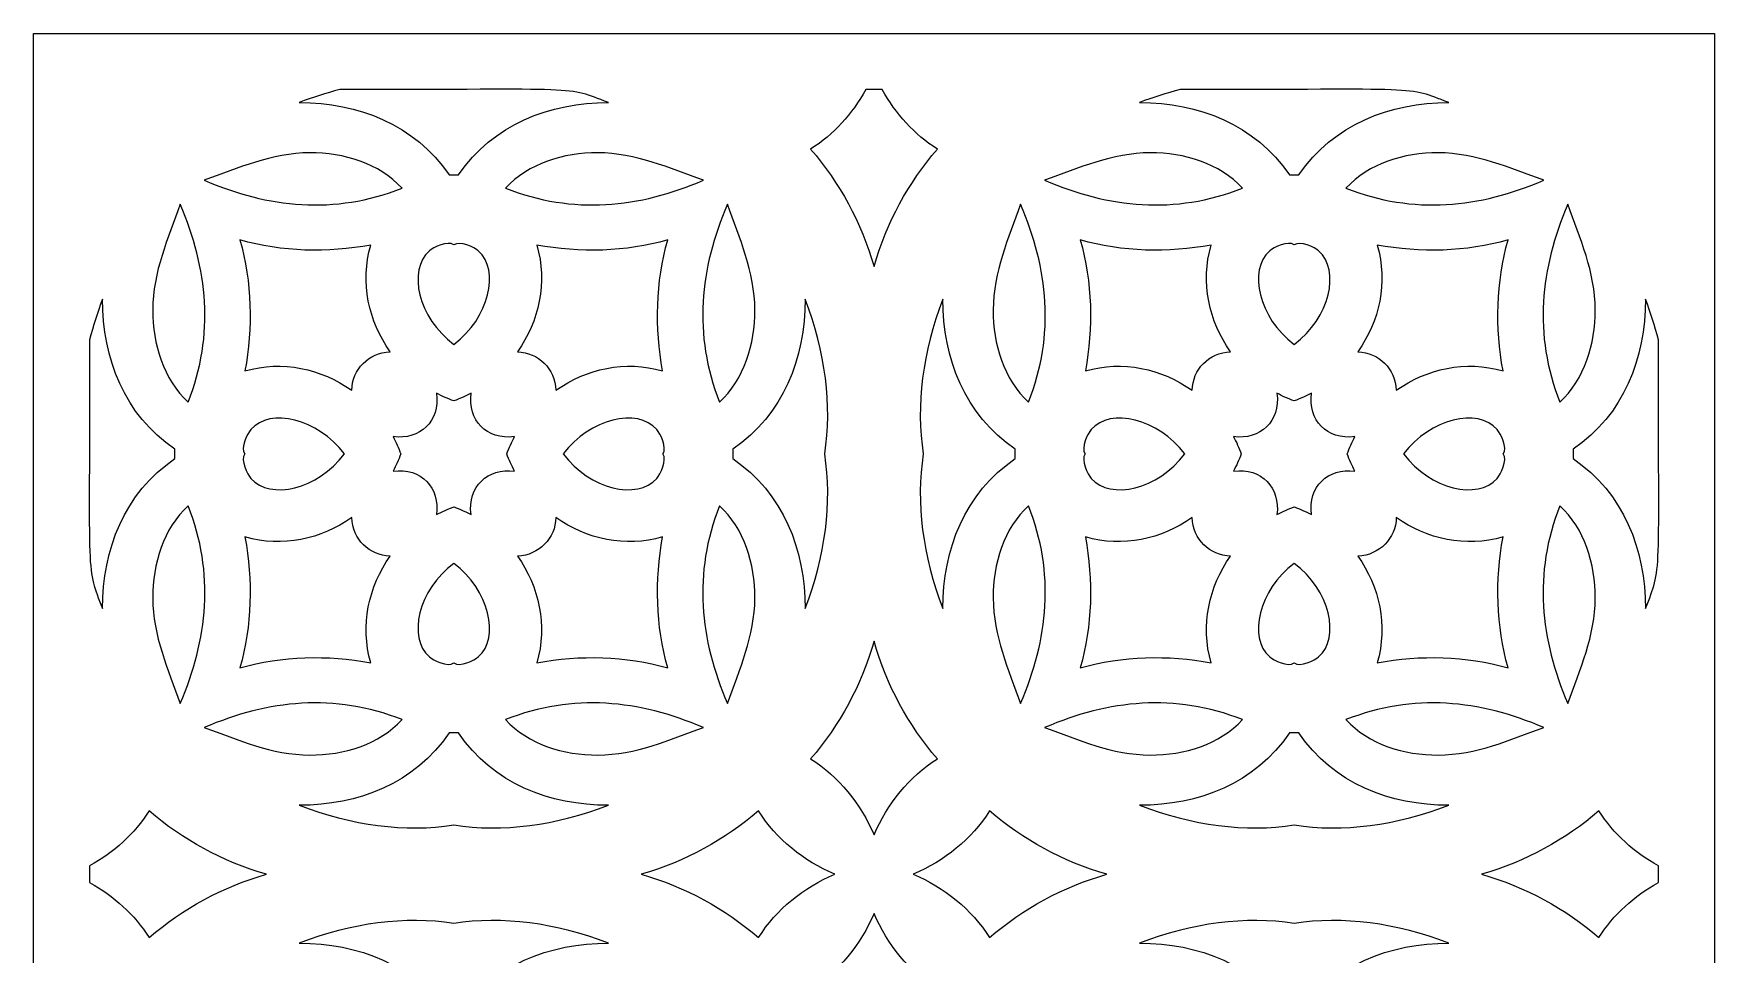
# Model space of a CAD drawing. Header units: millimetres. Extents: x -515 to 516, y -320 to 320.
# Drawn here: x -515.4 to -215.4, y -184.1 to -19.8 of the extents above; entities that cross this region are included whole.
import ezdxf

# ---------------------------------------------------------------- set-up
doc = ezdxf.new("R2010")
doc.units = ezdxf.units.MM
doc.header["$MEASUREMENT"] = 0
doc.layers.add('layer 1', color=7, linetype='Continuous')

msp = doc.modelspace()

# ---------------------------------------------------------------- linework, layer by layer
at = {"layer": 'layer 1'}
for points, knots in [([(-515.407, -319.7931), (-509.3685, -319.7931), (-217.2896, -319.7931), (-215.4072, -319.7931), (-215.4072, -319.7931), (-215.4072, -315.2), (-215.4072, -26.667), (-215.4072, -19.7912), (-215.4072, -19.7912), (-221.6019, -19.7912), (-509.1961, -19.7912), (-515.407, -19.7912), (-515.407, -19.7912), (-515.407, -22.8109), (-515.407, -312.882), (-515.407, -319.7931)], [0, 0, 0, 0, 0.2, 0.2, 0.2, 0.2, 0.4, 0.4, 0.4, 0.4, 0.6, 0.6, 0.6, 0.6, 1, 1, 1, 1]), ([(-460.7741, -29.7915), (-416.5082, -29.7915), (-420.609, -29.1082), (-412.8102, -32.0837), (-412.8102, -32.0837), (-423.3187, -32.0837), (-433.4097, -35.9729), (-439.5672, -45.0003), (-439.5672, -45.0003), (-439.7717, -44.9968), (-441.0278, -44.9968), (-441.245, -45.0003), (-441.245, -45.0003), (-447.4024, -35.9729), (-457.4935, -32.0837), (-468.0014, -32.0837), (-468.0014, -32.0837), (-465.6017, -31.1685), (-463.186, -30.403), (-460.7741, -29.7915)], [0, 0, 0, 0, 0.16666667, 0.16666667, 0.16666667, 0.16666667, 0.33333333, 0.33333333, 0.33333333, 0.33333333, 0.5, 0.5, 0.5, 0.5, 0.66666667, 0.66666667, 0.66666667, 0.66666667, 1, 1, 1, 1]), ([(-366.892, -29.7915), (-366.892, -29.7915), (-363.9201, -29.7915), (-363.9201, -29.7915), (-363.9201, -29.7915), (-361.5421, -34.075), (-358.2103, -37.825), (-354.0997, -40.397), (-354.0997, -40.397), (-359.2802, -46.4434), (-363.1335, -53.4071), (-365.4053, -61.3767), (-365.4053, -61.3767), (-367.6778, -53.4071), (-371.5319, -46.4434), (-376.7123, -40.397), (-376.7123, -40.397), (-372.601, -37.825), (-369.2699, -34.075), (-366.892, -29.7915)], [0, 0, 0, 0, 0.16666667, 0.16666667, 0.16666667, 0.16666667, 0.33333333, 0.33333333, 0.33333333, 0.33333333, 0.5, 0.5, 0.5, 0.5, 0.66666667, 0.66666667, 0.66666667, 0.66666667, 1, 1, 1, 1]), ([(-310.7738, -29.7915), (-266.508, -29.7915), (-270.6095, -29.1082), (-262.8107, -32.0837), (-262.8107, -32.0837), (-273.3192, -32.0837), (-283.4095, -35.9729), (-289.567, -45.0003), (-289.567, -45.0003), (-289.7715, -44.9968), (-291.0283, -44.9968), (-291.2448, -45.0003), (-291.2448, -45.0003), (-297.4023, -35.9729), (-307.494, -32.0837), (-318.0011, -32.0837), (-318.0011, -32.0837), (-315.602, -31.1685), (-313.1861, -30.403), (-310.7738, -29.7915)], [0, 0, 0, 0, 0.16666667, 0.16666667, 0.16666667, 0.16666667, 0.33333333, 0.33333333, 0.33333333, 0.33333333, 0.5, 0.5, 0.5, 0.5, 0.66666667, 0.66666667, 0.66666667, 0.66666667, 1, 1, 1, 1]), ([(-466.1008, -41.0563), (-460.0399, -41.0352), (-453.675, -42.9471), (-449.6457, -47.3818), (-449.6457, -47.3818), (-461.7687, -52.1299), (-473.4685, -50.8781), (-484.9493, -45.9598), (-484.9493, -45.9598), (-478.8474, -43.8012), (-472.954, -41.0809), (-466.1008, -41.0563)], [0, 0, 0, 0, 0.25, 0.25, 0.25, 0.25, 0.5, 0.5, 0.5, 0.5, 1, 1, 1, 1]), ([(-431.1667, -47.3818), (-427.1369, -42.9471), (-420.7721, -41.0352), (-414.7102, -41.0563), (-414.7102, -41.0563), (-407.8575, -41.0809), (-401.9643, -43.8012), (-395.8624, -45.9598), (-395.8624, -45.9598), (-407.3437, -50.8781), (-419.0429, -52.1299), (-431.1667, -47.3818)], [0, 0, 0, 0, 0.25, 0.25, 0.25, 0.25, 0.5, 0.5, 0.5, 0.5, 1, 1, 1, 1]), ([(-316.1011, -41.0563), (-310.0406, -41.0352), (-303.6751, -42.9471), (-299.646, -47.3818), (-299.646, -47.3818), (-311.7684, -52.1299), (-323.4683, -50.8781), (-334.9489, -45.9598), (-334.9489, -45.9598), (-328.8477, -43.8012), (-322.9545, -41.0809), (-316.1011, -41.0563)], [0, 0, 0, 0, 0.25, 0.25, 0.25, 0.25, 0.5, 0.5, 0.5, 0.5, 1, 1, 1, 1]), ([(-281.1665, -47.3818), (-277.1367, -42.9471), (-270.7719, -41.0352), (-264.7107, -41.0563), (-264.7107, -41.0563), (-257.858, -41.0809), (-251.9648, -43.8012), (-245.8629, -45.9598), (-245.8629, -45.9598), (-257.3435, -50.8781), (-269.0434, -52.1299), (-281.1665, -47.3818)], [0, 0, 0, 0, 0.25, 0.25, 0.25, 0.25, 0.5, 0.5, 0.5, 0.5, 1, 1, 1, 1]), ([(-489.2384, -50.2497), (-484.32, -61.7296), (-483.0687, -73.4309), (-487.8175, -85.5519), (-487.8175, -85.5519), (-492.2494, -81.5235), (-494.1632, -75.1594), (-494.1415, -69.0954), (-494.1415, -69.0954), (-494.1171, -62.2441), (-491.3988, -56.3495), (-489.2384, -50.2497)], [0, 0, 0, 0, 0.25, 0.25, 0.25, 0.25, 0.5, 0.5, 0.5, 0.5, 1, 1, 1, 1]), ([(-386.6704, -69.0954), (-386.6479, -75.1594), (-388.562, -81.5235), (-392.9945, -85.5519), (-392.9945, -85.5519), (-397.7427, -73.4309), (-396.4922, -61.7296), (-391.5732, -50.2497), (-391.5732, -50.2497), (-389.4132, -56.3495), (-386.695, -62.2441), (-386.6704, -69.0954)], [0, 0, 0, 0, 0.25, 0.25, 0.25, 0.25, 0.5, 0.5, 0.5, 0.5, 1, 1, 1, 1]), ([(-339.2388, -50.2497), (-334.3198, -61.7296), (-333.0686, -73.4309), (-337.8175, -85.5519), (-337.8175, -85.5519), (-342.2494, -81.5235), (-344.1634, -75.1594), (-344.1416, -69.0954), (-344.1416, -69.0954), (-344.117, -62.2441), (-341.3988, -56.3495), (-339.2388, -50.2497)], [0, 0, 0, 0, 0.25, 0.25, 0.25, 0.25, 0.5, 0.5, 0.5, 0.5, 1, 1, 1, 1]), ([(-236.6702, -69.0954), (-236.6484, -75.1594), (-238.5624, -81.5235), (-242.9943, -85.5519), (-242.9943, -85.5519), (-247.7431, -73.4309), (-246.4927, -61.7296), (-241.5737, -50.2497), (-241.5737, -50.2497), (-239.4137, -56.3495), (-236.6948, -62.2441), (-236.6702, -69.0954)], [0, 0, 0, 0, 0.25, 0.25, 0.25, 0.25, 0.5, 0.5, 0.5, 0.5, 1, 1, 1, 1]), ([(-451.7695, -76.5673), (-455.6465, -76.6833), (-458.5218, -79.7529), (-458.63, -83.4284), (-458.63, -83.4284), (-464.0756, -79.5835), (-470.9963, -78.0273), (-477.6835, -79.975), (-477.6835, -79.975), (-476.2324, -72.295), (-476.4565, -64.1033), (-478.5852, -56.6138), (-478.5852, -56.6138), (-471.0938, -58.7408), (-462.9049, -58.9636), (-455.2244, -57.5135), (-455.2244, -57.5135), (-457.1709, -64.2024), (-455.6168, -71.124), (-451.7695, -76.5673)], [0, 0, 0, 0, 0.16666667, 0.16666667, 0.16666667, 0.16666667, 0.33333333, 0.33333333, 0.33333333, 0.33333333, 0.5, 0.5, 0.5, 0.5, 0.66666667, 0.66666667, 0.66666667, 0.66666667, 1, 1, 1, 1]), ([(-436.0407, -58.5714), (-432.0932, -62.0079), (-434.0719, -70.5272), (-440.4058, -75.262), (-440.4058, -75.262), (-446.7398, -70.5272), (-448.7192, -62.0079), (-444.7715, -58.5714), (-444.7715, -58.5714), (-444.0996, -57.9866), (-441.4482, -56.6384), (-440.4065, -57.496), (-440.4065, -57.496), (-440.4065, -57.496), (-440.4065, -57.4995), (-440.4065, -57.4995), (-440.4065, -57.4995), (-439.3669, -56.6384), (-436.7127, -57.9866), (-436.0407, -58.5714)], [0, 0, 0, 0, 0.16666667, 0.16666667, 0.16666667, 0.16666667, 0.33333333, 0.33333333, 0.33333333, 0.33333333, 0.5, 0.5, 0.5, 0.5, 0.66666667, 0.66666667, 0.66666667, 0.66666667, 1, 1, 1, 1]), ([(-425.587, -57.5135), (-417.907, -58.9636), (-409.7181, -58.7408), (-402.2272, -56.6138), (-402.2272, -56.6138), (-404.3556, -64.1033), (-404.5799, -72.295), (-403.1284, -79.975), (-403.1284, -79.975), (-409.8165, -78.0273), (-416.736, -79.5835), (-422.1821, -83.4284), (-422.1821, -83.4284), (-422.296, -79.5547), (-425.3579, -76.6763), (-429.0425, -76.5673), (-429.0425, -76.5673), (-425.1948, -71.124), (-423.6407, -64.2024), (-425.587, -57.5135)], [0, 0, 0, 0, 0.16666667, 0.16666667, 0.16666667, 0.16666667, 0.33333333, 0.33333333, 0.33333333, 0.33333333, 0.5, 0.5, 0.5, 0.5, 0.66666667, 0.66666667, 0.66666667, 0.66666667, 1, 1, 1, 1]), ([(-301.7695, -76.5673), (-305.6467, -76.6833), (-308.5216, -79.7529), (-308.6299, -83.4284), (-308.6299, -83.4284), (-314.076, -79.5835), (-320.9962, -78.0273), (-327.6837, -79.975), (-327.6837, -79.975), (-326.2329, -72.295), (-326.4571, -64.1033), (-328.5848, -56.6138), (-328.5848, -56.6138), (-321.0939, -58.7408), (-312.905, -58.9636), (-305.2243, -57.5135), (-305.2243, -57.5135), (-307.1706, -64.2024), (-305.6172, -71.124), (-301.7695, -76.5673)], [0, 0, 0, 0, 0.16666667, 0.16666667, 0.16666667, 0.16666667, 0.33333333, 0.33333333, 0.33333333, 0.33333333, 0.5, 0.5, 0.5, 0.5, 0.66666667, 0.66666667, 0.66666667, 0.66666667, 1, 1, 1, 1]), ([(-286.0405, -58.5714), (-282.0929, -62.0079), (-284.0716, -70.5272), (-290.4055, -75.262), (-290.4055, -75.262), (-296.7402, -70.5272), (-298.7196, -62.0079), (-294.772, -58.5714), (-294.772, -58.5714), (-294.0993, -57.9866), (-291.448, -56.6384), (-290.4069, -57.496), (-290.4069, -57.496), (-290.4069, -57.496), (-290.4069, -57.4995), (-290.4069, -57.4995), (-290.4069, -57.4995), (-289.3666, -56.6384), (-286.7132, -57.9866), (-286.0405, -58.5714)], [0, 0, 0, 0, 0.16666667, 0.16666667, 0.16666667, 0.16666667, 0.33333333, 0.33333333, 0.33333333, 0.33333333, 0.5, 0.5, 0.5, 0.5, 0.66666667, 0.66666667, 0.66666667, 0.66666667, 1, 1, 1, 1]), ([(-275.5875, -57.5135), (-267.9075, -58.9636), (-259.7186, -58.7408), (-252.2277, -56.6138), (-252.2277, -56.6138), (-254.3554, -64.1033), (-254.5796, -72.295), (-253.1288, -79.975), (-253.1288, -79.975), (-259.8163, -78.0273), (-266.7365, -79.5835), (-272.1826, -83.4284), (-272.1826, -83.4284), (-272.2965, -79.5547), (-275.3584, -76.6763), (-279.0423, -76.5673), (-279.0423, -76.5673), (-275.1953, -71.124), (-273.6411, -64.2024), (-275.5875, -57.5135)], [0, 0, 0, 0, 0.16666667, 0.16666667, 0.16666667, 0.16666667, 0.33333333, 0.33333333, 0.33333333, 0.33333333, 0.5, 0.5, 0.5, 0.5, 0.66666667, 0.66666667, 0.66666667, 0.66666667, 1, 1, 1, 1]), ([(-505.407, -74.4255), (-504.7955, -72.0125), (-504.0303, -69.5958), (-503.1143, -67.1975), (-503.1143, -67.1975), (-503.1143, -77.7032), (-499.225, -87.7963), (-490.1953, -93.9517), (-490.1953, -93.9517), (-490.1953, -93.9559), (-490.1953, -95.6316), (-490.1953, -95.6316), (-490.1953, -95.6316), (-499.225, -101.787), (-503.1143, -111.8801), (-503.1143, -122.3893), (-503.1143, -122.3893), (-506.0934, -114.5821), (-505.407, -118.8157), (-505.407, -74.4255)], [0, 0, 0, 0, 0.16666667, 0.16666667, 0.16666667, 0.16666667, 0.33333333, 0.33333333, 0.33333333, 0.33333333, 0.5, 0.5, 0.5, 0.5, 0.66666667, 0.66666667, 0.66666667, 0.66666667, 1, 1, 1, 1]), ([(-374.2071, -94.7916), (-374.2071, -94.7916), (-374.2071, -94.7916), (-374.2071, -94.7916), (-374.2071, -94.7916), (-372.8119, -103.4522), (-374.1312, -113.0406), (-377.6985, -122.3893), (-377.6985, -122.3893), (-377.6985, -111.8801), (-381.587, -101.787), (-390.6166, -95.6316), (-390.6166, -95.6316), (-390.6166, -95.6316), (-390.6166, -93.9559), (-390.6166, -93.9517), (-390.6166, -93.9517), (-381.587, -87.7963), (-377.6985, -77.7032), (-377.6985, -67.1975), (-377.6985, -67.1975), (-374.1312, -76.542), (-372.8119, -86.1346), (-374.2071, -94.7916)], [0, 0, 0, 0, 0.14285714, 0.14285714, 0.14285714, 0.14285714, 0.28571429, 0.28571429, 0.28571429, 0.28571429, 0.42857143, 0.42857143, 0.42857143, 0.42857143, 0.57142857, 0.57142857, 0.57142857, 0.57142857, 0.71428571, 0.71428571, 0.71428571, 0.71428571, 1, 1, 1, 1]), ([(-340.1954, -93.9517), (-340.1954, -93.9559), (-340.1954, -95.6316), (-340.1954, -95.6316), (-340.1954, -95.6316), (-349.225, -101.787), (-353.1142, -111.8801), (-353.1142, -122.3893), (-353.1142, -122.3893), (-356.6815, -113.0406), (-358.0002, -103.4522), (-356.6063, -94.7916), (-356.6063, -94.7916), (-356.6063, -94.7916), (-356.6056, -94.7916), (-356.6056, -94.7916), (-356.6056, -94.7916), (-356.6056, -94.7916), (-356.6063, -94.7916), (-356.6063, -94.7916), (-356.6063, -94.7916), (-358.0002, -86.1346), (-356.6815, -76.542), (-353.1142, -67.1975), (-353.1142, -67.1975), (-353.1142, -77.7032), (-349.225, -87.7963), (-340.1954, -93.9517)], [0, 0, 0, 0, 0.125, 0.125, 0.125, 0.125, 0.25, 0.25, 0.25, 0.25, 0.375, 0.375, 0.375, 0.375, 0.5, 0.5, 0.5, 0.5, 0.625, 0.625, 0.625, 0.625, 0.75, 0.75, 0.75, 0.75, 1, 1, 1, 1]), ([(-225.4075, -74.4185), (-225.4075, -118.6147), (-224.7088, -114.5504), (-227.6983, -122.3893), (-227.6983, -122.3893), (-227.6983, -111.8801), (-231.5875, -101.787), (-240.6163, -95.6316), (-240.6163, -95.6316), (-240.6163, -95.6316), (-240.6163, -93.9559), (-240.6163, -93.9517), (-240.6163, -93.9517), (-231.5875, -87.7963), (-227.6983, -77.7032), (-227.6983, -67.1975), (-227.6983, -67.1975), (-226.7838, -69.5958), (-226.019, -72.0089), (-225.4075, -74.4185)], [0, 0, 0, 0, 0.16666667, 0.16666667, 0.16666667, 0.16666667, 0.33333333, 0.33333333, 0.33333333, 0.33333333, 0.5, 0.5, 0.5, 0.5, 0.66666667, 0.66666667, 0.66666667, 0.66666667, 1, 1, 1, 1]), ([(-449.8598, -94.7916), (-450.2571, -93.7296), (-450.7066, -92.6928), (-451.2406, -91.7115), (-451.2406, -91.7115), (-446.4699, -92.3294), (-442.8308, -89.0201), (-443.4859, -83.9577), (-443.4859, -83.9577), (-442.5047, -84.4905), (-441.4693, -84.9418), (-440.4065, -85.3368), (-440.4065, -85.3368), (-440.4065, -85.3368), (-440.4065, -85.3368), (-440.4065, -85.3368), (-440.4065, -85.3368), (-440.1541, -85.2771), (-438.4953, -84.5931), (-437.3256, -83.9577), (-437.3256, -83.9577), (-437.9435, -88.7305), (-434.6335, -92.3645), (-429.5711, -91.7115), (-429.5711, -91.7115), (-430.1053, -92.6928), (-430.5545, -93.7296), (-430.9523, -94.7916), (-430.9523, -94.7916), (-430.9523, -94.7916), (-430.9523, -94.7916), (-430.9523, -94.7916), (-430.9523, -94.7916), (-430.9523, -94.7916), (-430.9523, -94.7916), (-430.9523, -94.7916), (-430.9523, -94.7916), (-430.9523, -94.7916), (-430.9523, -94.7916), (-430.9523, -94.7916), (-430.9523, -94.7916), (-430.9523, -94.7916), (-430.9523, -94.7916), (-430.9523, -94.7916), (-430.9523, -94.7916), (-430.5552, -95.8537), (-430.1053, -96.8905), (-429.5711, -97.8711), (-429.5711, -97.8711), (-434.3622, -97.2539), (-437.9779, -100.5843), (-437.3256, -105.6249), (-437.3256, -105.6249), (-438.4953, -104.9902), (-440.1541, -104.3097), (-440.4065, -104.2458), (-440.4065, -104.2458), (-440.4065, -104.2458), (-440.4065, -104.2458), (-440.4065, -104.2458), (-440.4065, -104.2458), (-441.4693, -104.645), (-442.5047, -105.0928), (-443.4859, -105.6249), (-443.4859, -105.6249), (-442.8688, -100.8557), (-446.1789, -97.2188), (-451.2406, -97.8711), (-451.2406, -97.8711), (-450.7066, -96.8905), (-450.2571, -95.8537), (-449.8598, -94.7916), (-449.8598, -94.7916), (-449.8598, -94.7916), (-449.8596, -94.7916), (-449.8596, -94.7916), (-449.8596, -94.7916), (-449.8596, -94.7916), (-449.8598, -94.7916), (-449.8598, -94.7916)], [0, 0, 0, 0, 0.04761905, 0.04761905, 0.04761905, 0.04761905, 0.0952381, 0.0952381, 0.0952381, 0.0952381, 0.14285714, 0.14285714, 0.14285714, 0.14285714, 0.19047619, 0.19047619, 0.19047619, 0.19047619, 0.23809524, 0.23809524, 0.23809524, 0.23809524, 0.28571429, 0.28571429, 0.28571429, 0.28571429, 0.33333333, 0.33333333, 0.33333333, 0.33333333, 0.38095238, 0.38095238, 0.38095238, 0.38095238, 0.42857143, 0.42857143, 0.42857143, 0.42857143, 0.47619048, 0.47619048, 0.47619048, 0.47619048, 0.52380952, 0.52380952, 0.52380952, 0.52380952, 0.57142857, 0.57142857, 0.57142857, 0.57142857, 0.61904762, 0.61904762, 0.61904762, 0.61904762, 0.66666667, 0.66666667, 0.66666667, 0.66666667, 0.71428571, 0.71428571, 0.71428571, 0.71428571, 0.76190476, 0.76190476, 0.76190476, 0.76190476, 0.80952381, 0.80952381, 0.80952381, 0.80952381, 0.85714286, 0.85714286, 0.85714286, 0.85714286, 0.9047619, 0.9047619, 0.9047619, 0.9047619, 1, 1, 1, 1]), ([(-299.8597, -94.7916), (-300.2568, -93.7296), (-300.7067, -92.6928), (-301.2409, -91.7115), (-301.2409, -91.7115), (-296.4702, -92.3294), (-292.8313, -89.0201), (-293.4864, -83.9577), (-293.4864, -83.9577), (-292.5044, -84.4905), (-291.469, -84.9418), (-290.4069, -85.3368), (-290.4069, -85.3368), (-290.4069, -85.3368), (-290.4069, -85.3368), (-290.4069, -85.3368), (-290.4069, -85.3368), (-290.1546, -85.2771), (-288.495, -84.5931), (-287.3254, -83.9577), (-287.3254, -83.9577), (-287.9432, -88.7305), (-284.634, -92.3645), (-279.5716, -91.7115), (-279.5716, -91.7115), (-280.1058, -92.6928), (-280.5543, -93.7296), (-280.9528, -94.7916), (-280.9528, -94.7916), (-280.9528, -94.7916), (-280.9528, -94.7916), (-280.9528, -94.7916), (-280.9528, -94.7916), (-280.9528, -94.7916), (-280.9528, -94.7916), (-280.9528, -94.7916), (-280.9528, -94.7916), (-280.9528, -94.7916), (-280.9528, -94.7916), (-280.9528, -94.7916), (-280.9528, -94.7916), (-280.9528, -94.7916), (-280.9528, -94.7916), (-280.9528, -94.7916), (-280.9528, -94.7916), (-280.555, -95.8537), (-280.1058, -96.8905), (-279.5716, -97.8711), (-279.5716, -97.8711), (-284.3626, -97.2539), (-287.9784, -100.5843), (-287.3254, -105.6249), (-287.3254, -105.6249), (-288.495, -104.9902), (-290.1546, -104.3097), (-290.4069, -104.2458), (-290.4069, -104.2458), (-290.4069, -104.2458), (-290.4069, -104.2458), (-290.4069, -104.2458), (-290.4069, -104.2458), (-291.469, -104.645), (-292.5044, -105.0928), (-293.4864, -105.6249), (-293.4864, -105.6249), (-292.8685, -100.8557), (-296.1792, -97.2188), (-301.2409, -97.8711), (-301.2409, -97.8711), (-300.7067, -96.8905), (-300.2568, -95.8537), (-299.8597, -94.7916), (-299.8597, -94.7916), (-299.8597, -94.7916), (-299.8597, -94.7916), (-299.8597, -94.7916), (-299.8597, -94.7916), (-299.8597, -94.7916), (-299.8597, -94.7916), (-299.8597, -94.7916)], [0, 0, 0, 0, 0.04761905, 0.04761905, 0.04761905, 0.04761905, 0.0952381, 0.0952381, 0.0952381, 0.0952381, 0.14285714, 0.14285714, 0.14285714, 0.14285714, 0.19047619, 0.19047619, 0.19047619, 0.19047619, 0.23809524, 0.23809524, 0.23809524, 0.23809524, 0.28571429, 0.28571429, 0.28571429, 0.28571429, 0.33333333, 0.33333333, 0.33333333, 0.33333333, 0.38095238, 0.38095238, 0.38095238, 0.38095238, 0.42857143, 0.42857143, 0.42857143, 0.42857143, 0.47619048, 0.47619048, 0.47619048, 0.47619048, 0.52380952, 0.52380952, 0.52380952, 0.52380952, 0.57142857, 0.57142857, 0.57142857, 0.57142857, 0.61904762, 0.61904762, 0.61904762, 0.61904762, 0.66666667, 0.66666667, 0.66666667, 0.66666667, 0.71428571, 0.71428571, 0.71428571, 0.71428571, 0.76190476, 0.76190476, 0.76190476, 0.76190476, 0.80952381, 0.80952381, 0.80952381, 0.80952381, 0.85714286, 0.85714286, 0.85714286, 0.85714286, 0.9047619, 0.9047619, 0.9047619, 0.9047619, 1, 1, 1, 1]), ([(-477.7003, -94.7916), (-477.7003, -94.7916), (-477.6997, -94.7916), (-477.6997, -94.7916), (-477.6997, -94.7916), (-477.6997, -94.7916), (-477.7003, -94.7916), (-477.7003, -94.7916), (-477.7003, -94.7916), (-478.558, -93.7506), (-477.2096, -91.0979), (-476.6253, -90.4273), (-476.6253, -90.4273), (-473.1915, -86.4797), (-464.6723, -88.4591), (-459.9345, -94.7916), (-459.9345, -94.7916), (-464.6714, -101.1277), (-473.1915, -103.1064), (-476.6253, -99.1588), (-476.6253, -99.1588), (-477.2096, -98.4854), (-478.558, -95.832), (-477.7003, -94.7916), (-477.7003, -94.7916), (-477.7003, -94.7916), (-477.6997, -94.7916), (-477.6997, -94.7916), (-477.6997, -94.7916), (-477.6997, -94.7916), (-477.7, -94.7916), (-477.7003, -94.7916)], [0, 0, 0, 0, 0.11111111, 0.11111111, 0.11111111, 0.11111111, 0.22222222, 0.22222222, 0.22222222, 0.22222222, 0.33333333, 0.33333333, 0.33333333, 0.33333333, 0.44444444, 0.44444444, 0.44444444, 0.44444444, 0.55555556, 0.55555556, 0.55555556, 0.55555556, 0.66666667, 0.66666667, 0.66666667, 0.66666667, 0.77777778, 0.77777778, 0.77777778, 0.77777778, 1, 1, 1, 1]), ([(-403.1122, -94.7916), (-403.1122, -94.7916), (-403.1122, -94.7916), (-403.1122, -94.7916), (-403.1122, -94.7916), (-403.1122, -94.7916), (-403.1122, -94.7916), (-403.1122, -94.7916), (-403.1122, -94.7916), (-402.2539, -95.832), (-403.6021, -98.4854), (-404.1862, -99.1588), (-404.1862, -99.1588), (-407.6207, -103.1064), (-416.1399, -101.1277), (-420.8775, -94.7916), (-420.8775, -94.7916), (-416.1399, -88.4591), (-407.6207, -86.4797), (-404.1862, -90.4273), (-404.1862, -90.4273), (-403.6021, -91.0979), (-402.2539, -93.7506), (-403.1122, -94.7916), (-403.1122, -94.7916), (-403.1122, -94.7916), (-403.1129, -94.7916), (-403.1129, -94.7916), (-403.1129, -94.7916), (-403.1129, -94.7916), (-403.1122, -94.7916), (-403.1122, -94.7916)], [0, 0, 0, 0, 0.11111111, 0.11111111, 0.11111111, 0.11111111, 0.22222222, 0.22222222, 0.22222222, 0.22222222, 0.33333333, 0.33333333, 0.33333333, 0.33333333, 0.44444444, 0.44444444, 0.44444444, 0.44444444, 0.55555556, 0.55555556, 0.55555556, 0.55555556, 0.66666667, 0.66666667, 0.66666667, 0.66666667, 0.77777778, 0.77777778, 0.77777778, 0.77777778, 1, 1, 1, 1]), ([(-327.7005, -94.7916), (-327.7005, -94.7916), (-327.6998, -94.7916), (-327.6998, -94.7916), (-327.6998, -94.7916), (-327.6998, -94.7916), (-327.7005, -94.7916), (-327.7005, -94.7916), (-327.7005, -94.7916), (-328.5581, -93.7506), (-327.2099, -91.0979), (-326.6258, -90.4273), (-326.6258, -90.4273), (-323.1914, -86.4797), (-314.6721, -88.4591), (-309.9352, -94.7916), (-309.9352, -94.7916), (-314.6714, -101.1277), (-323.1914, -103.1064), (-326.6258, -99.1588), (-326.6258, -99.1588), (-327.2099, -98.4854), (-328.5581, -95.832), (-327.7005, -94.7916), (-327.7005, -94.7916), (-327.7005, -94.7916), (-327.6998, -94.7916), (-327.6998, -94.7916), (-327.6998, -94.7916), (-327.6998, -94.7916), (-327.6998, -94.7916), (-327.7005, -94.7916)], [0, 0, 0, 0, 0.11111111, 0.11111111, 0.11111111, 0.11111111, 0.22222222, 0.22222222, 0.22222222, 0.22222222, 0.33333333, 0.33333333, 0.33333333, 0.33333333, 0.44444444, 0.44444444, 0.44444444, 0.44444444, 0.55555556, 0.55555556, 0.55555556, 0.55555556, 0.66666667, 0.66666667, 0.66666667, 0.66666667, 0.77777778, 0.77777778, 0.77777778, 0.77777778, 1, 1, 1, 1]), ([(-253.1127, -94.7916), (-253.1127, -94.7916), (-253.1127, -94.7916), (-253.1127, -94.7916), (-253.1127, -94.7916), (-252.2537, -95.832), (-253.6019, -98.4854), (-254.1867, -99.1588), (-254.1867, -99.1588), (-257.6204, -103.1064), (-266.1404, -101.1277), (-270.8773, -94.7916), (-270.8773, -94.7916), (-266.1404, -88.4591), (-257.6204, -86.4797), (-254.1867, -90.4273), (-254.1867, -90.4273), (-253.6019, -91.0979), (-252.2537, -93.7506), (-253.1127, -94.7916), (-253.1127, -94.7916), (-253.1127, -94.7916), (-253.1127, -94.7916), (-253.1127, -94.7916), (-253.1127, -94.7916), (-253.1127, -94.7916), (-253.1127, -94.7916), (-253.1127, -94.7916)], [0, 0, 0, 0, 0.125, 0.125, 0.125, 0.125, 0.25, 0.25, 0.25, 0.25, 0.375, 0.375, 0.375, 0.375, 0.5, 0.5, 0.5, 0.5, 0.625, 0.625, 0.625, 0.625, 0.75, 0.75, 0.75, 0.75, 1, 1, 1, 1]), ([(-489.2384, -139.3364), (-491.3988, -133.2338), (-494.1171, -127.3427), (-494.1415, -120.4879), (-494.1415, -120.4879), (-494.1632, -114.4274), (-492.2494, -108.0598), (-487.8175, -104.0307), (-487.8175, -104.0307), (-483.0687, -116.1559), (-484.32, -127.8537), (-489.2384, -139.3364)], [0, 0, 0, 0, 0.25, 0.25, 0.25, 0.25, 0.5, 0.5, 0.5, 0.5, 1, 1, 1, 1]), ([(-391.5732, -139.3364), (-396.4922, -127.8537), (-397.7427, -116.1559), (-392.9945, -104.0307), (-392.9945, -104.0307), (-388.562, -108.0598), (-386.6479, -114.4274), (-386.6704, -120.4879), (-386.6704, -120.4879), (-386.695, -127.3427), (-389.4132, -133.2338), (-391.5732, -139.3364)], [0, 0, 0, 0, 0.25, 0.25, 0.25, 0.25, 0.5, 0.5, 0.5, 0.5, 1, 1, 1, 1]), ([(-339.2388, -139.3364), (-341.3988, -133.2338), (-344.117, -127.3427), (-344.1416, -120.4879), (-344.1416, -120.4879), (-344.1634, -114.4274), (-342.2494, -108.0598), (-337.8175, -104.0307), (-337.8175, -104.0307), (-333.0686, -116.1559), (-334.3198, -127.8537), (-339.2388, -139.3364)], [0, 0, 0, 0, 0.25, 0.25, 0.25, 0.25, 0.5, 0.5, 0.5, 0.5, 1, 1, 1, 1]), ([(-241.5737, -139.3364), (-246.4927, -127.8537), (-247.7431, -116.1559), (-242.9943, -104.0307), (-242.9943, -104.0307), (-238.5624, -108.0598), (-236.6484, -114.4274), (-236.6702, -120.4879), (-236.6702, -120.4879), (-236.6948, -127.3427), (-239.4137, -133.2338), (-241.5737, -139.3364)], [0, 0, 0, 0, 0.25, 0.25, 0.25, 0.25, 0.5, 0.5, 0.5, 0.5, 1, 1, 1, 1]), ([(-477.6835, -109.6118), (-470.9963, -111.5553), (-464.0756, -110.0033), (-458.63, -106.1549), (-458.63, -106.1549), (-458.516, -110.0349), (-455.4463, -112.9063), (-451.7695, -113.016), (-451.7695, -113.016), (-455.6168, -118.4628), (-457.1709, -125.3809), (-455.2244, -132.0698), (-455.2244, -132.0698), (-462.9049, -130.6197), (-471.0938, -130.8418), (-478.5852, -132.9688), (-478.5852, -132.9688), (-476.4565, -125.48), (-476.2324, -117.2918), (-477.6835, -109.6118)], [0, 0, 0, 0, 0.16666667, 0.16666667, 0.16666667, 0.16666667, 0.33333333, 0.33333333, 0.33333333, 0.33333333, 0.5, 0.5, 0.5, 0.5, 0.66666667, 0.66666667, 0.66666667, 0.66666667, 1, 1, 1, 1]), ([(-422.1821, -106.1549), (-416.736, -110.0033), (-409.8165, -111.5553), (-403.1284, -109.6118), (-403.1284, -109.6118), (-404.5799, -117.2918), (-404.3556, -125.48), (-402.2272, -132.9688), (-402.2272, -132.9688), (-409.7181, -130.8418), (-417.907, -130.6197), (-425.587, -132.0698), (-425.587, -132.0698), (-423.6407, -125.3809), (-425.1948, -118.4628), (-429.0425, -113.016), (-429.0425, -113.016), (-425.147, -112.8993), (-422.2897, -109.8163), (-422.1821, -106.1549)], [0, 0, 0, 0, 0.16666667, 0.16666667, 0.16666667, 0.16666667, 0.33333333, 0.33333333, 0.33333333, 0.33333333, 0.5, 0.5, 0.5, 0.5, 0.66666667, 0.66666667, 0.66666667, 0.66666667, 1, 1, 1, 1]), ([(-327.6837, -109.6118), (-320.9962, -111.5553), (-314.076, -110.0033), (-308.6299, -106.1549), (-308.6299, -106.1549), (-308.516, -110.0349), (-305.4464, -112.9063), (-301.7695, -113.016), (-301.7695, -113.016), (-305.6172, -118.4628), (-307.1706, -125.3809), (-305.2243, -132.0698), (-305.2243, -132.0698), (-312.905, -130.6197), (-321.0939, -130.8418), (-328.5848, -132.9688), (-328.5848, -132.9688), (-326.4571, -125.48), (-326.2329, -117.2918), (-327.6837, -109.6118)], [0, 0, 0, 0, 0.16666667, 0.16666667, 0.16666667, 0.16666667, 0.33333333, 0.33333333, 0.33333333, 0.33333333, 0.5, 0.5, 0.5, 0.5, 0.66666667, 0.66666667, 0.66666667, 0.66666667, 1, 1, 1, 1]), ([(-272.1826, -106.1549), (-266.7365, -110.0033), (-259.8163, -111.5553), (-253.1288, -109.6118), (-253.1288, -109.6118), (-254.5796, -117.2918), (-254.3554, -125.48), (-252.2277, -132.9688), (-252.2277, -132.9688), (-259.7186, -130.8418), (-267.9075, -130.6197), (-275.5875, -132.0698), (-275.5875, -132.0698), (-273.6411, -125.3809), (-275.1953, -118.4628), (-279.0423, -113.016), (-279.0423, -113.016), (-275.1475, -112.8993), (-272.2902, -109.8163), (-272.1826, -106.1549)], [0, 0, 0, 0, 0.16666667, 0.16666667, 0.16666667, 0.16666667, 0.33333333, 0.33333333, 0.33333333, 0.33333333, 0.5, 0.5, 0.5, 0.5, 0.66666667, 0.66666667, 0.66666667, 0.66666667, 1, 1, 1, 1]), ([(-440.4058, -114.3213), (-434.0719, -119.0589), (-432.0932, -127.5789), (-436.0407, -131.0112), (-436.0407, -131.0112), (-436.7127, -131.5967), (-439.3669, -132.9449), (-440.4065, -132.0873), (-440.4065, -132.0873), (-440.4065, -132.0873), (-440.4065, -132.0873), (-440.4065, -132.0873), (-440.4065, -132.0873), (-441.4482, -132.9449), (-444.0996, -131.5967), (-444.7715, -131.0112), (-444.7715, -131.0112), (-448.7192, -127.5789), (-446.7398, -119.0589), (-440.4058, -114.3213)], [0, 0, 0, 0, 0.16666667, 0.16666667, 0.16666667, 0.16666667, 0.33333333, 0.33333333, 0.33333333, 0.33333333, 0.5, 0.5, 0.5, 0.5, 0.66666667, 0.66666667, 0.66666667, 0.66666667, 1, 1, 1, 1]), ([(-290.4055, -114.3213), (-284.0716, -119.0589), (-282.0929, -127.5789), (-286.0405, -131.0112), (-286.0405, -131.0112), (-286.7132, -131.5967), (-289.3666, -132.9449), (-290.4069, -132.0873), (-290.4069, -132.0873), (-290.4069, -132.0873), (-290.4069, -132.0873), (-290.4069, -132.0873), (-290.4069, -132.0873), (-291.448, -132.9449), (-294.0993, -131.5967), (-294.772, -131.0112), (-294.772, -131.0112), (-298.7196, -127.5789), (-296.7402, -119.0589), (-290.4055, -114.3213)], [0, 0, 0, 0, 0.16666667, 0.16666667, 0.16666667, 0.16666667, 0.33333333, 0.33333333, 0.33333333, 0.33333333, 0.5, 0.5, 0.5, 0.5, 0.66666667, 0.66666667, 0.66666667, 0.66666667, 1, 1, 1, 1]), ([(-365.4053, -162.782), (-367.7699, -157.2578), (-371.6668, -152.3438), (-376.7123, -149.1898), (-376.7123, -149.1898), (-371.5319, -143.1434), (-367.6778, -136.1755), (-365.4053, -128.2066), (-365.4053, -128.2066), (-363.1335, -136.1755), (-359.2802, -143.1434), (-354.0997, -149.1898), (-354.0997, -149.1898), (-359.1445, -152.3438), (-363.0421, -157.2578), (-365.4053, -162.782)], [0, 0, 0, 0, 0.2, 0.2, 0.2, 0.2, 0.4, 0.4, 0.4, 0.4, 0.6, 0.6, 0.6, 0.6, 1, 1, 1, 1]), ([(-449.6457, -142.205), (-453.675, -146.6355), (-460.0399, -148.5481), (-466.1008, -148.5263), (-466.1008, -148.5263), (-472.954, -148.5017), (-478.8474, -145.7856), (-484.9493, -143.6263), (-484.9493, -143.6263), (-473.4685, -138.7052), (-461.7687, -137.4533), (-449.6457, -142.205)], [0, 0, 0, 0, 0.25, 0.25, 0.25, 0.25, 0.5, 0.5, 0.5, 0.5, 1, 1, 1, 1]), ([(-395.8624, -143.6263), (-401.9643, -145.7856), (-407.8575, -148.5017), (-414.7102, -148.5263), (-414.7102, -148.5263), (-420.7721, -148.5481), (-427.1369, -146.6355), (-431.1667, -142.205), (-431.1667, -142.205), (-419.0429, -137.4533), (-407.3437, -138.7052), (-395.8624, -143.6263)], [0, 0, 0, 0, 0.25, 0.25, 0.25, 0.25, 0.5, 0.5, 0.5, 0.5, 1, 1, 1, 1]), ([(-299.646, -142.205), (-303.6751, -146.6355), (-310.0406, -148.5481), (-316.1011, -148.5263), (-316.1011, -148.5263), (-322.9545, -148.5017), (-328.8477, -145.7856), (-334.9489, -143.6263), (-334.9489, -143.6263), (-323.4683, -138.7052), (-311.7684, -137.4533), (-299.646, -142.205)], [0, 0, 0, 0, 0.25, 0.25, 0.25, 0.25, 0.5, 0.5, 0.5, 0.5, 1, 1, 1, 1]), ([(-245.8629, -143.6263), (-251.9648, -145.7856), (-257.858, -148.5017), (-264.7107, -148.5263), (-264.7107, -148.5263), (-270.7719, -148.5481), (-277.1367, -146.6355), (-281.1665, -142.205), (-281.1665, -142.205), (-269.0434, -137.4533), (-257.3435, -138.7052), (-245.8629, -143.6263)], [0, 0, 0, 0, 0.25, 0.25, 0.25, 0.25, 0.5, 0.5, 0.5, 0.5, 1, 1, 1, 1]), ([(-441.245, -144.583), (-441.0433, -144.5865), (-439.7837, -144.5865), (-439.5672, -144.583), (-439.5672, -144.583), (-433.4097, -153.6104), (-423.3187, -157.501), (-412.8102, -157.501), (-412.8102, -157.501), (-422.1568, -161.0676), (-431.7473, -162.387), (-440.4065, -160.9903), (-440.4065, -160.9903), (-440.4065, -160.9903), (-440.4065, -160.9903), (-440.4065, -160.9903), (-440.4065, -160.9903), (-449.0655, -162.387), (-458.6563, -161.0676), (-468.0014, -157.501), (-468.0014, -157.501), (-457.4935, -157.501), (-447.4024, -153.6104), (-441.245, -144.583)], [0, 0, 0, 0, 0.14285714, 0.14285714, 0.14285714, 0.14285714, 0.28571429, 0.28571429, 0.28571429, 0.28571429, 0.42857143, 0.42857143, 0.42857143, 0.42857143, 0.57142857, 0.57142857, 0.57142857, 0.57142857, 0.71428571, 0.71428571, 0.71428571, 0.71428571, 1, 1, 1, 1]), ([(-291.2448, -144.583), (-291.0438, -144.5865), (-289.7835, -144.5865), (-289.567, -144.583), (-289.567, -144.583), (-283.4095, -153.6104), (-273.3192, -157.501), (-262.8107, -157.501), (-262.8107, -157.501), (-272.1573, -161.0676), (-281.7478, -162.387), (-290.4069, -160.9903), (-290.4069, -160.9903), (-290.4069, -160.9903), (-290.4069, -160.9903), (-290.4069, -160.9903), (-290.4069, -160.9903), (-299.0654, -162.387), (-308.6566, -161.0676), (-318.0011, -157.501), (-318.0011, -157.501), (-307.494, -157.501), (-297.4023, -153.6104), (-291.2448, -144.583)], [0, 0, 0, 0, 0.14285714, 0.14285714, 0.14285714, 0.14285714, 0.28571429, 0.28571429, 0.28571429, 0.28571429, 0.42857143, 0.42857143, 0.42857143, 0.42857143, 0.57142857, 0.57142857, 0.57142857, 0.57142857, 0.71428571, 0.71428571, 0.71428571, 0.71428571, 1, 1, 1, 1]), ([(-473.8216, -169.7921), (-481.7906, -172.0639), (-488.7554, -175.9159), (-494.8021, -181.0984), (-494.8021, -181.0984), (-497.3748, -176.9885), (-501.1226, -173.6553), (-505.407, -171.2774), (-505.407, -171.2774), (-505.407, -171.2774), (-505.407, -168.3069), (-505.407, -168.3069), (-505.407, -168.3069), (-501.1226, -165.9289), (-497.3748, -162.595), (-494.8021, -158.4851), (-494.8021, -158.4851), (-488.7554, -163.6677), (-481.7906, -167.5203), (-473.8216, -169.7921)], [0, 0, 0, 0, 0.16666667, 0.16666667, 0.16666667, 0.16666667, 0.33333333, 0.33333333, 0.33333333, 0.33333333, 0.5, 0.5, 0.5, 0.5, 0.66666667, 0.66666667, 0.66666667, 0.66666667, 1, 1, 1, 1]), ([(-372.4161, -169.7921), (-377.9396, -172.1553), (-382.8522, -176.0536), (-386.0097, -181.0984), (-386.0097, -181.0984), (-392.0561, -175.9159), (-399.0206, -172.0639), (-406.9901, -169.7921), (-406.9901, -169.7921), (-399.0206, -167.5203), (-392.0561, -163.6677), (-386.0097, -158.4851), (-386.0097, -158.4851), (-382.8522, -163.5299), (-377.9396, -167.4282), (-372.4161, -169.7921)], [0, 0, 0, 0, 0.2, 0.2, 0.2, 0.2, 0.4, 0.4, 0.4, 0.4, 0.6, 0.6, 0.6, 0.6, 1, 1, 1, 1]), ([(-323.8212, -169.7921), (-331.7908, -172.0639), (-338.7552, -175.9159), (-344.8023, -181.0984), (-344.8023, -181.0984), (-347.9598, -176.0536), (-352.8724, -172.1553), (-358.3959, -169.7921), (-358.3959, -169.7921), (-352.8724, -167.4282), (-347.9598, -163.5299), (-344.8023, -158.4851), (-344.8023, -158.4851), (-338.7552, -163.6677), (-331.7908, -167.5203), (-323.8212, -169.7921)], [0, 0, 0, 0, 0.2, 0.2, 0.2, 0.2, 0.4, 0.4, 0.4, 0.4, 0.6, 0.6, 0.6, 0.6, 1, 1, 1, 1]), ([(-256.9906, -169.7921), (-249.0203, -167.5203), (-242.0559, -163.6677), (-236.0095, -158.4851), (-236.0095, -158.4851), (-233.4382, -162.595), (-229.6903, -165.9254), (-225.4075, -168.3069), (-225.4075, -168.3069), (-225.4075, -168.3069), (-225.4075, -171.2774), (-225.4075, -171.2774), (-225.4075, -171.2774), (-229.6903, -173.6553), (-233.4382, -176.9885), (-236.0095, -181.0984), (-236.0095, -181.0984), (-242.0559, -175.9159), (-249.0203, -172.0639), (-256.9906, -169.7921)], [0, 0, 0, 0, 0.16666667, 0.16666667, 0.16666667, 0.16666667, 0.33333333, 0.33333333, 0.33333333, 0.33333333, 0.5, 0.5, 0.5, 0.5, 0.66666667, 0.66666667, 0.66666667, 0.66666667, 1, 1, 1, 1]), ([(-354.0997, -190.3944), (-359.2802, -196.4408), (-363.1335, -203.4081), (-365.4053, -211.3777), (-365.4053, -211.3777), (-367.6778, -203.4081), (-371.5319, -196.4408), (-376.7123, -190.3944), (-376.7123, -190.3944), (-371.6668, -187.2369), (-367.7699, -182.3264), (-365.4053, -176.8015), (-365.4053, -176.8015), (-363.0421, -182.3264), (-359.1445, -187.2369), (-354.0997, -190.3944)], [0, 0, 0, 0, 0.2, 0.2, 0.2, 0.2, 0.4, 0.4, 0.4, 0.4, 0.6, 0.6, 0.6, 0.6, 1, 1, 1, 1]), ([(-440.4065, -178.594), (-440.4065, -178.594), (-440.4065, -178.594), (-440.4065, -178.594), (-440.4065, -178.594), (-440.4065, -178.594), (-440.4058, -178.594), (-440.4058, -178.594), (-440.4058, -178.594), (-440.4058, -178.594), (-440.4058, -178.594), (-440.4058, -178.594), (-440.4058, -178.594), (-431.7466, -177.1966), (-422.1561, -178.5159), (-412.8102, -182.0832), (-412.8102, -182.0832), (-423.3187, -182.0832), (-433.4097, -185.9738), (-439.5672, -195.0013), (-439.5672, -195.0013), (-439.7717, -194.9978), (-441.0278, -194.9978), (-441.245, -195.0013), (-441.245, -195.0013), (-447.4024, -185.9738), (-457.4935, -182.0832), (-468.0014, -182.0832), (-468.0014, -182.0832), (-458.6563, -178.5159), (-449.0655, -177.1966), (-440.4065, -178.594)], [0, 0, 0, 0, 0.11111111, 0.11111111, 0.11111111, 0.11111111, 0.22222222, 0.22222222, 0.22222222, 0.22222222, 0.33333333, 0.33333333, 0.33333333, 0.33333333, 0.44444444, 0.44444444, 0.44444444, 0.44444444, 0.55555556, 0.55555556, 0.55555556, 0.55555556, 0.66666667, 0.66666667, 0.66666667, 0.66666667, 0.77777778, 0.77777778, 0.77777778, 0.77777778, 1, 1, 1, 1]), ([(-290.4069, -178.594), (-290.4069, -178.594), (-290.4069, -178.594), (-290.4069, -178.594), (-290.4069, -178.594), (-290.4069, -178.594), (-290.4062, -178.594), (-290.4055, -178.594), (-290.4055, -178.594), (-290.4055, -178.594), (-290.4055, -178.594), (-290.4055, -178.594), (-290.4055, -178.594), (-281.7471, -177.1966), (-272.1566, -178.5159), (-262.8107, -182.0832), (-262.8107, -182.0832), (-273.3192, -182.0832), (-283.4095, -185.9738), (-289.567, -195.0013), (-289.567, -195.0013), (-289.7715, -194.9978), (-291.0283, -194.9978), (-291.2448, -195.0013), (-291.2448, -195.0013), (-297.4023, -185.9738), (-307.494, -182.0832), (-318.0011, -182.0832), (-318.0011, -182.0832), (-308.6566, -178.5159), (-299.0654, -177.1966), (-290.4069, -178.594)], [0, 0, 0, 0, 0.11111111, 0.11111111, 0.11111111, 0.11111111, 0.22222222, 0.22222222, 0.22222222, 0.22222222, 0.33333333, 0.33333333, 0.33333333, 0.33333333, 0.44444444, 0.44444444, 0.44444444, 0.44444444, 0.55555556, 0.55555556, 0.55555556, 0.55555556, 0.66666667, 0.66666667, 0.66666667, 0.66666667, 0.77777778, 0.77777778, 0.77777778, 0.77777778, 1, 1, 1, 1])]:
    msp.add_open_spline(points, degree=3, knots=knots, dxfattribs=at)

doc.saveas('drawing.dxf')
